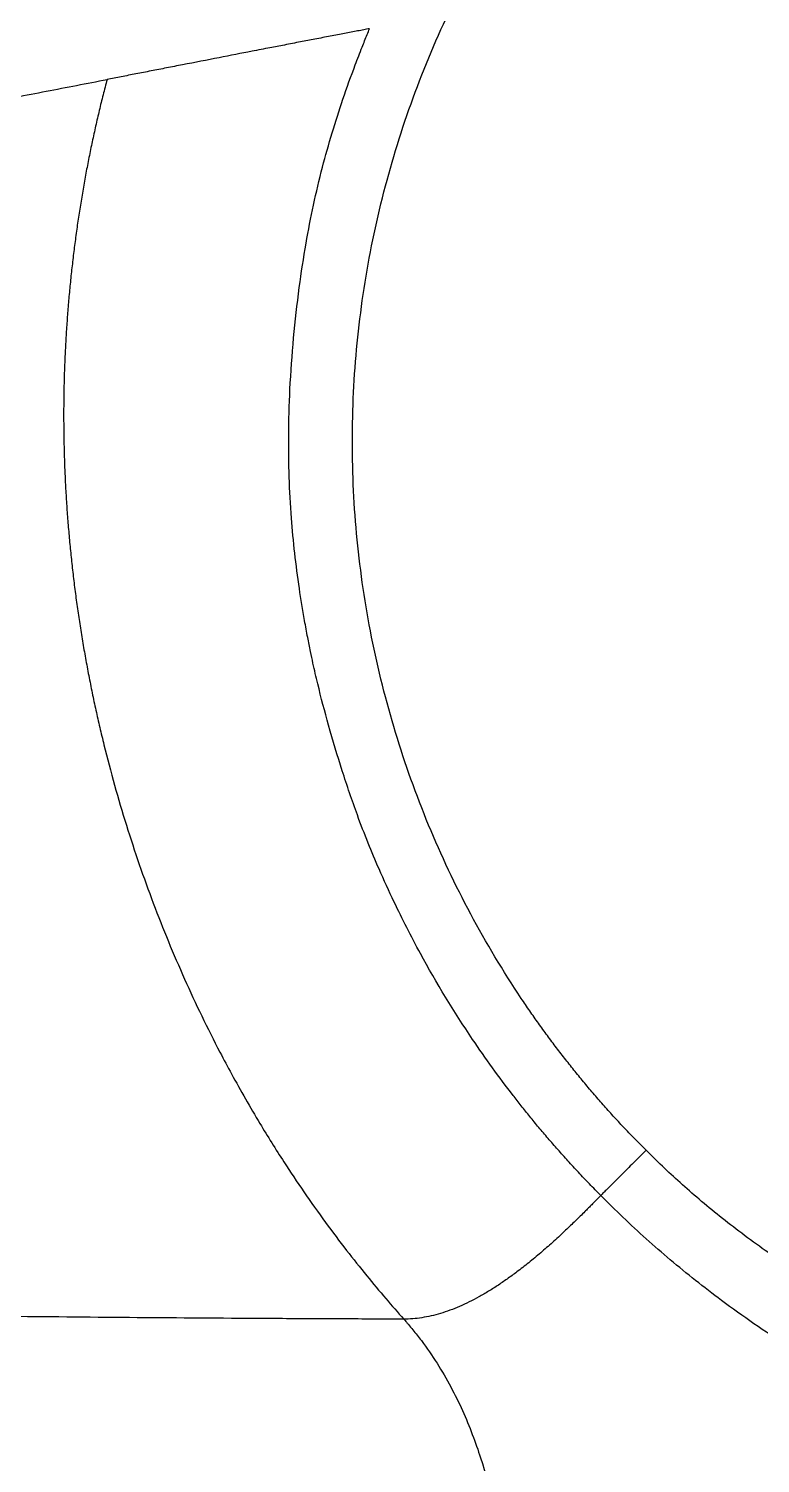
# Model space of a CAD drawing. Extents: x 525 to 609, y 649 to 778.
# Drawn here: x 557.176 to 558.448, y 705.105 to 707.599 of the extents above; entities that cross this region are included whole.
import ezdxf

# ---------------------------------------------------------------- set-up
doc = ezdxf.new("R2010")
doc.units = 0
doc.header["$MEASUREMENT"] = 0
doc.layers.add('1', color=4, linetype='Continuous')

# ---------------------------------------------------------------- blocks, each defined once
blk = doc.blocks.new('JETSETTER')
at = {"layer": '1', "color": 3, "linetype": 'Continuous', "lineweight": 25}
for points, knots in [([(33.1223, 36.5248), (33.1161, 36.531), (33.1037, 36.5435), (33.0855, 36.5626), (33.0675, 36.5819), (33.0499, 36.6015), (33.0326, 36.6213), (33.0156, 36.6414), (32.999, 36.6617), (32.9826, 36.6823), (32.9665, 36.7031), (32.9508, 36.7242), (32.9353, 36.7455), (32.9202, 36.7671), (32.8783, 36.8288), (32.815, 36.9343), (32.7419, 37.0891), (32.6842, 37.2504), (32.6426, 37.4166), (32.6174, 37.586), (32.6091, 37.757), (32.6174, 37.9281), (32.6426, 38.0976), (32.6842, 38.2638), (32.742, 38.4251), (32.8152, 38.58), (32.9033, 38.7268), (33.0053, 38.8645), (33.1203, 38.9913), (33.2472, 39.1064), (33.3848, 39.2084), (33.5317, 39.2965), (33.6866, 39.3697), (33.8478, 39.4274), (34.014, 39.469), (34.1834, 39.4942), (34.3545, 39.5025), (34.5256, 39.4942), (34.695, 39.469), (34.8612, 39.4275), (35.0224, 39.3697), (35.1773, 39.2965), (35.2893, 39.2294), (35.3631, 39.1786), (35.4026, 39.1497), (35.4412, 39.1198), (35.479, 39.0888), (35.5159, 39.0567), (35.5519, 39.0237), (35.5752, 39.0008), (35.5868, 38.9893)], [0, 0, 0, 0, 0.004827, 0.009647, 0.014461, 0.019271, 0.024078, 0.028882, 0.033686, 0.038489, 0.043293, 0.048099, 0.052908, 0.057722, 0.062541, 0.093781, 0.125035, 0.156273, 0.187523, 0.218772, 0.250007, 0.281251, 0.312511, 0.343765, 0.375021, 0.40627, 0.437519, 0.468758, 0.500007, 0.53125, 0.562493, 0.593739, 0.624988, 0.656237, 0.687489, 0.718733, 0.749986, 0.781233, 0.812476, 0.843717, 0.874964, 0.906209, 0.937455, 0.946406, 0.95534, 0.964264, 0.973185, 0.98211, 0.991046, 1, 1, 1, 1]), ([(32.6416, 38.4747), (32.6383, 38.474), (32.6315, 38.4727), (32.6209, 38.4707), (32.6098, 38.4686), (32.5982, 38.4663), (32.5861, 38.464), (32.5734, 38.4616), (32.5602, 38.4591), (32.5431, 38.4559), (32.521, 38.4517), (32.4949, 38.4466), (32.4668, 38.4412), (32.4293, 38.4339), (32.3789, 38.424), (32.3289, 38.4143), (32.2892, 38.4065), (32.2622, 38.4013), (32.2359, 38.3962), (32.2104, 38.3912), (32.1937, 38.388), (32.1854, 38.3864)], [0, 0, 0, 0, 0.02796, 0.056596, 0.085906, 0.115888, 0.146539, 0.177856, 0.209835, 0.242474, 0.300277, 0.363794, 0.419118, 0.486067, 0.606519, 0.736418, 0.792369, 0.846678, 0.899364, 0.950455, 1, 1, 1, 1]), ([(33.0437, 36.4462), (33.0371, 36.4529), (33.024, 36.4662), (33.005, 36.4863), (32.9867, 36.5062), (32.9691, 36.5259), (32.9522, 36.5453), (32.936, 36.5644), (32.9204, 36.5833), (32.9055, 36.6019), (32.8712, 36.6457), (32.8092, 36.7317), (32.7492, 36.8303), (32.7064, 36.9115), (32.6822, 36.9604), (32.6599, 37.0094), (32.6386, 37.0599), (32.6168, 37.1166), (32.5936, 37.1849), (32.5708, 37.261), (32.5544, 37.3235), (32.5444, 37.3664), (32.5387, 37.3933), (32.5338, 37.418), (32.5271, 37.4544), (32.5191, 37.5033), (32.5114, 37.5627), (32.5031, 37.6509), (32.5, 37.7461), (32.5029, 37.8507), (32.5091, 37.9368), (32.5186, 38.0215), (32.5337, 38.1208), (32.5572, 38.2306), (32.5884, 38.3335), (32.6132, 38.4025), (32.6276, 38.4398), (32.636, 38.4607), (32.6403, 38.4713), (32.6416, 38.4747)], [0, 0, 0, 0, 0.012931, 0.025559, 0.037891, 0.049928, 0.061672, 0.073125, 0.08429, 0.095167, 0.105759, 0.160476, 0.240186, 0.263586, 0.286142, 0.314961, 0.337196, 0.36119, 0.398244, 0.435898, 0.469963, 0.486646, 0.49626, 0.507595, 0.521144, 0.546985, 0.575339, 0.603179, 0.668354, 0.705517, 0.746392, 0.786612, 0.822197, 0.88386, 0.94025, 0.969184, 0.984293, 0.995057, 1, 1, 1, 1]), ([(31.7624, 38.305), (31.7979, 38.3117), (31.8685, 38.3252), (31.9742, 38.3456), (32.0797, 38.3659), (32.1502, 38.3796), (32.1854, 38.3864)], [0, 0, 0, 0, 0.2518165, 0.4999077, 0.7499864, 1, 1, 1, 1]), ([(32.1854, 38.3864), (32.1831, 38.3775), (32.1784, 38.3596), (32.1718, 38.3326), (32.1655, 38.3055), (32.1596, 38.2783), (32.1539, 38.2509), (32.1486, 38.2233), (32.1437, 38.1957), (32.139, 38.1679), (32.1347, 38.14), (32.1307, 38.1119), (32.1271, 38.0837), (32.1238, 38.0555), (32.1208, 38.0271), (32.1182, 37.9985), (32.116, 37.9699), (32.1141, 37.9412), (32.1125, 37.9123), (32.1113, 37.8834), (32.1105, 37.8544), (32.11, 37.8253), (32.1099, 37.796), (32.1102, 37.7667), (32.1108, 37.7374), (32.1118, 37.7079), (32.1132, 37.6784), (32.1149, 37.6488), (32.1171, 37.6191), (32.1196, 37.5894), (32.1225, 37.5596), (32.1257, 37.5298), (32.1294, 37.4999), (32.1334, 37.47), (32.1378, 37.4401), (32.1427, 37.4101), (32.1479, 37.3801), (32.1535, 37.35), (32.1595, 37.32), (32.1659, 37.2899), (32.1727, 37.2599), (32.1888, 37.1929), (32.2175, 37.0902), (32.2643, 36.9542), (32.3187, 36.8223), (32.3661, 36.7243), (32.4105, 36.6409), (32.4471, 36.577), (32.4896, 36.5089), (32.5278, 36.4516), (32.5642, 36.4003), (32.6007, 36.3518), (32.6358, 36.3077), (32.6689, 36.2679), (32.6908, 36.2431), (32.7012, 36.2313)], [0, 0, 0, 0, 0.01201, 0.024049, 0.036118, 0.048217, 0.060346, 0.072505, 0.084695, 0.096917, 0.10917, 0.121456, 0.133773, 0.146124, 0.158508, 0.170926, 0.183378, 0.195865, 0.208387, 0.220945, 0.233539, 0.246169, 0.258836, 0.271541, 0.284283, 0.297062, 0.30988, 0.322736, 0.33563, 0.348563, 0.361535, 0.374545, 0.387594, 0.400682, 0.413809, 0.426976, 0.440182, 0.453426, 0.466711, 0.480035, 0.493398, 0.506801, 0.569689, 0.631995, 0.693779, 0.755103, 0.773595, 0.816655, 0.850817, 0.877984, 0.906258, 0.932609, 0.957026, 0.979495, 1, 1, 1, 1]), ([(33.1223, 36.5248), (33.1205, 36.5229), (33.117, 36.5195), (33.1123, 36.5148), (33.1084, 36.5109), (33.1053, 36.5078), (33.1029, 36.5054), (33.1014, 36.5039), (33.097, 36.4996), (33.0896, 36.4921), (33.0793, 36.4818), (33.0693, 36.4718), (33.061, 36.4635), (33.0543, 36.4568), (33.0487, 36.4513), (33.0454, 36.4479), (33.0437, 36.4462)], [0, 0, 0, 0, 0.062052, 0.115415, 0.159979, 0.195706, 0.222608, 0.240719, 0.250076, 0.371848, 0.500037, 0.625618, 0.749991, 0.833119, 0.916618, 1, 1, 1, 1]), ([(35.1253, 36.2336), (35.1189, 36.2303), (35.107, 36.2242), (35.0904, 36.216), (35.0764, 36.2092), (35.0575, 36.2002), (35.033, 36.1891), (34.9925, 36.1715), (34.9399, 36.1507), (34.8546, 36.1208), (34.7733, 36.0976), (34.6853, 36.0777), (34.5904, 36.0598), (34.4588, 36.0445), (34.2789, 36.0391), (34.0615, 36.0559), (33.8104, 36.1108), (33.6272, 36.1816), (33.5067, 36.2418), (33.4453, 36.2757), (33.3829, 36.3142), (33.3317, 36.3488), (33.2891, 36.3798), (33.2507, 36.4096), (33.215, 36.439), (33.1818, 36.4681), (33.1511, 36.4964), (33.1317, 36.5155), (33.1223, 36.5248)], [0, 0, 0, 0, 0.009964, 0.018553, 0.025768, 0.031611, 0.047521, 0.063142, 0.093027, 0.126023, 0.188724, 0.210345, 0.25133, 0.322779, 0.394161, 0.501068, 0.624901, 0.749859, 0.77264, 0.812096, 0.847146, 0.874447, 0.897941, 0.920408, 0.941848, 0.96226, 0.981644, 1, 1, 1, 1]), ([(33.0437, 36.4462), (33.0417, 36.4442), (33.0379, 36.4404), (33.0321, 36.4346), (33.0266, 36.429), (33.0212, 36.4236), (33.0124, 36.4147), (32.9998, 36.4023), (32.9819, 36.385), (32.9628, 36.3672), (32.9422, 36.349), (32.9214, 36.3316), (32.9017, 36.3161), (32.8832, 36.3025), (32.8661, 36.2907), (32.849, 36.2798), (32.832, 36.27), (32.8151, 36.2611), (32.7983, 36.2533), (32.7817, 36.2466), (32.7652, 36.2411), (32.7489, 36.2367), (32.7328, 36.2336), (32.7169, 36.2316), (32.7064, 36.2314), (32.7012, 36.2313)], [0, 0, 0, 0, 0.026686, 0.051941, 0.075784, 0.09823, 0.119294, 0.184907, 0.246553, 0.31759, 0.385555, 0.450575, 0.512764, 0.561983, 0.609361, 0.654962, 0.69885, 0.741095, 0.78178, 0.821002, 0.858876, 0.895538, 0.931153, 0.965904, 1, 1, 1, 1]), ([(35.1304, 36.0697), (35.1227, 36.066), (35.1075, 36.0589), (35.0846, 36.0486), (35.0619, 36.0387), (35.0392, 36.0292), (35.0168, 36.0202), (34.979, 36.0056), (34.9257, 35.9865), (34.8334, 35.9578), (34.7168, 35.9292), (34.5758, 35.9062), (34.434, 35.8945), (34.2458, 35.8938), (34.0517, 35.9159), (33.8568, 35.9626), (33.7178, 36.0088), (33.5951, 36.0602), (33.503, 36.1059), (33.4275, 36.1481), (33.368, 36.1844), (33.3098, 36.2229), (33.2566, 36.2611), (33.2083, 36.2983), (33.1645, 36.3341), (33.1225, 36.3707), (33.0822, 36.4079), (33.0564, 36.4335), (33.0437, 36.4462)], [0, 0, 0, 0, 0.011211, 0.0223, 0.033265, 0.044105, 0.05482, 0.065411, 0.097749, 0.129879, 0.193534, 0.256817, 0.319175, 0.382149, 0.506516, 0.577375, 0.648077, 0.700687, 0.753874, 0.784435, 0.815463, 0.84636, 0.876983, 0.902258, 0.927235, 0.951889, 0.976168, 1, 1, 1, 1]), ([(32.7012, 36.2313), (32.6658, 36.2314), (32.5932, 36.2316), (32.4479, 36.2323), (32.1925, 36.234), (31.8291, 36.2377), (31.3929, 36.2435), (31.019, 36.2494), (30.7073, 36.2547), (30.4164, 36.2597), (30.1344, 36.2647), (29.8642, 36.2693), (29.6462, 36.273), (29.4293, 36.2764), (29.2838, 36.2785), (29.2109, 36.2796)], [0, 0, 0, 0, 0.030422, 0.0625, 0.125, 0.250001, 0.375002, 0.500003, 0.571432, 0.642861, 0.750003, 0.813689, 0.875001, 0.937357, 1, 1, 1, 1]), ([(32.7012, 36.2313), (32.7027, 36.2296), (32.7054, 36.2265), (32.7107, 36.2204), (32.7195, 36.2098), (32.7369, 36.1877), (32.7687, 36.1416), (32.8053, 36.0723), (32.8364, 35.9893), (32.8573, 35.9112), (32.8688, 35.8541), (32.8761, 35.8134), (32.8799, 35.7923), (32.8832, 35.7753), (32.8856, 35.7639), (32.8881, 35.7531), (32.8905, 35.7443), (32.893, 35.7369), (32.8957, 35.7308), (32.8984, 35.7262), (32.9002, 35.7242), (32.9011, 35.7233)], [0, 0, 0, 0, 0.008936, 0.015638, 0.031275, 0.062548, 0.125067, 0.249936, 0.374853, 0.499804, 0.624757, 0.68093, 0.749819, 0.770855, 0.81237, 0.847135, 0.87491, 0.909202, 0.941467, 0.971732, 1, 1, 1, 1]), ([(32.9011, 35.7233), (32.9219, 35.7233), (32.9638, 35.7233), (33.0522, 35.7231), (33.1699, 35.7229), (33.3053, 35.7231), (33.4077, 35.7237), (33.5109, 35.7249), (33.6215, 35.727), (33.7665, 35.7318), (33.9078, 35.7389), (34.0539, 35.7493), (34.2002, 35.7634), (34.3931, 35.7879), (34.6251, 35.8292), (34.8506, 35.8885), (35.0037, 35.9408), (35.0794, 35.9699), (35.1189, 35.9861), (35.1405, 35.9952), (35.1513, 35.9998), (35.1551, 36.0015)], [0, 0, 0, 0, 0.0272634, 0.0549011, 0.115968, 0.1816187, 0.2323811, 0.2502741, 0.3169967, 0.3773734, 0.4405454, 0.5024813, 0.569465, 0.6333043, 0.7573199, 0.8781825, 0.9387073, 0.9692243, 0.9845757, 0.9945825, 1, 1, 1, 1])]:
    blk.add_open_spline(points, degree=3, knots=knots, dxfattribs=at)

msp = doc.modelspace()

# ---------------------------------------------------------------- block references
at = {"layer": '1'}
msp.add_blockref('JETSETTER', (525.1273, 669.1243), dxfattribs=at)

doc.saveas('drawing.dxf')
